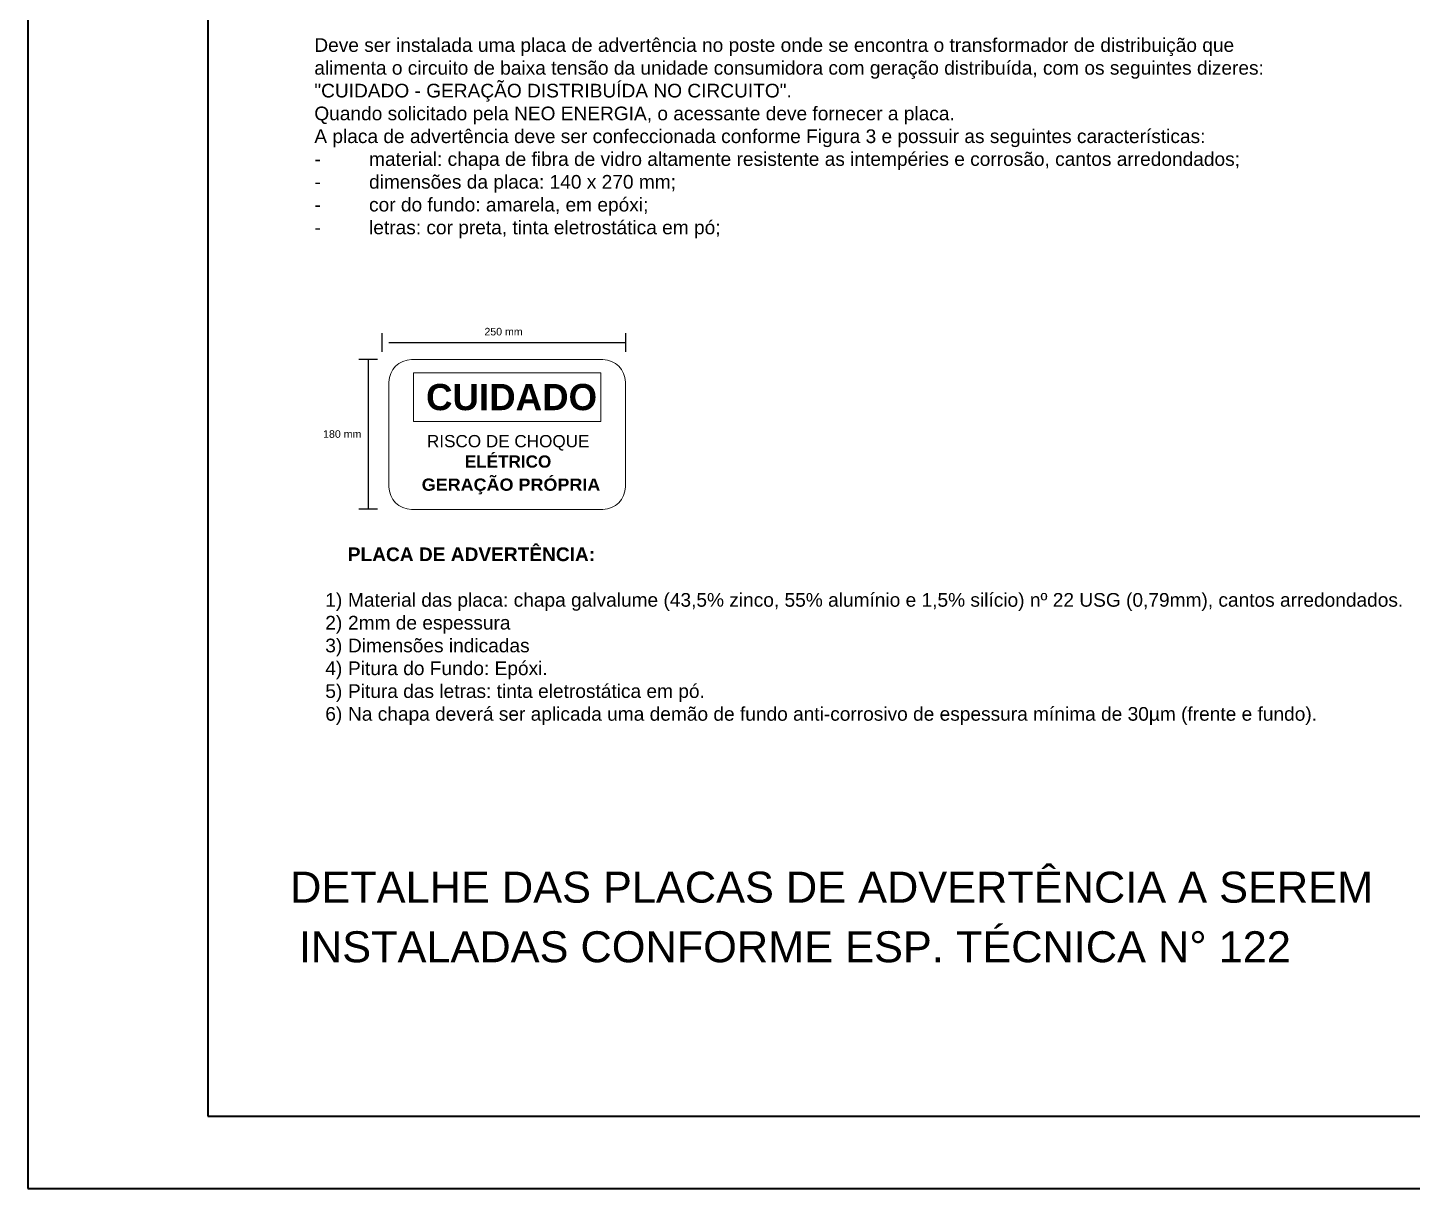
# Model space of a CAD drawing. Header units: millimetres. Extents: x 1668 to 2509, y 1340 to 2042.
# Drawn here: x 1667.5 to 1859.6, y 1340.1 to 1501.1 of the extents above; entities that cross this region are included whole.
import ezdxf

# ---------------------------------------------------------------- set-up
doc = ezdxf.new("R2010")
doc.units = ezdxf.units.MM
for name, color, linetype, lineweight in [('A2_TXT02', 2, 'Continuous', 20), ('DET-BASE', 7, 'Continuous', 18), ('PRANCHA EXT', 7, 'Continuous', 40), ('PRANCHA INT', 7, 'Continuous', 40), ('TEXTO QCARGAS 1', 7, 'Continuous', 15), ('TXT-02', 7, 'Continuous', 20)]:
    doc.layers.add(name, color=color, linetype=linetype, lineweight=lineweight)
doc.styles.add('arial', font='arial.ttf')
doc.styles.add('legenda$0$BB_ARIALBLACK', font='arial.ttf')
doc.styles.add('Style-Arial', font='arial.ttf')

# ---------------------------------------------------------------- blocks, each defined once
blk = doc.blocks.new('GERAÇ]AO PR[OPRIA')
at = {"layer": 'A2_TXT02', "ltscale": 0.0001}
for p, q in [((2055.095, 1169.43), (2061.163, 1169.43)), ((2054.378, 1165.394), (2054.378, 1168.713)), ((2061.88, 1168.713), (2061.88, 1165.394)), ((2061.163, 1164.677), (2055.095, 1164.677))]:
    blk.add_line(p, q, dxfattribs=at)
blk.add_lwpolyline([(2055.151, 1169.014), (2061.106, 1169.014), (2061.106, 1167.47), (2055.151, 1167.47)], close=True, dxfattribs=at)
for centre, start, end in [((2055.095, 1168.713), 90, 180), ((2061.163, 1168.713), 0, 90), ((2055.095, 1165.394), 180, 270), ((2061.163, 1165.394), 270, 0)]:
    blk.add_arc(centre, 0.717, start, end, dxfattribs=at)
at = {"layer": 'A2_TXT02', "ltscale": 0.0001, "insert": (2057.852, 1168.657), "char_height": 0.83267, "attachment_point": 1, "style": 'legenda$0$BB_ARIALBLACK'}
blk.add_mtext_dynamic_manual_height_columns('\\pxqc;{\\fArial|b1|i0|c0|p34;CUIDADO}', width=0.83267, gutter_width=610.553, heights=[0], dxfattribs=at)
at = {"layer": 'A2_TXT02', "color": 0, "ltscale": 0.0001, "char_height": 0.38858, "attachment_point": 1, "style": 'legenda$0$BB_ARIALBLACK'}
for s, width, insert in [('\\pi0.04467;RISCO DE CHOQUE \\P\\pi1.24592;{\\fArial|b1|i0|c0|p34;ELÉTRICO}', 5.17504, (2055.538, 1167.036)), ('{\\fArial|b1|i0|c0|p34;\\W1.05;GERAÇÃO PRÓPRIA}', 5.89729, (2055.416, 1165.655))]:
    blk.add_mtext_dynamic_manual_height_columns(s, width=width, gutter_width=610.553, heights=[0], dxfattribs=dict(at, insert=insert))

msp = doc.modelspace()

# ---------------------------------------------------------------- linework, layer by layer
at = {"color": 7}
for points in [[(1716.67, 1458.68), (1716.67, 1456.1)], [(1750.43, 1458.68), (1750.43, 1456.1)], [(1717.64, 1457.39), (1750.43, 1457.39)], [(1716.07, 1455.03), (1713.47, 1455.03)], [(1714.77, 1455.03), (1714.77, 1434.26)], [(1716.07, 1434.26), (1713.47, 1434.26)]]:
    msp.add_lwpolyline(points, dxfattribs=at)
at = {"layer": 'PRANCHA EXT'}
for p, q in [((1667.54, 1934.07), (1667.54, 1340.07)), ((1667.54, 1340.07), (2508.54, 1340.07))]:
    msp.add_line(p, q, dxfattribs=at)
at = {"layer": 'PRANCHA INT'}
for p, q in [((1692.54, 1924.07), (1692.54, 1350.07)), ((1692.54, 1350.07), (2498.54, 1350.07))]:
    msp.add_line(p, q, dxfattribs=at)

# ---------------------------------------------------------------- block references
at = {"layer": 'DET-BASE', "lineweight": 9, "xscale": 4.370384932420179, "yscale": 4.370384932420179, "zscale": 4.370384932420179}
msp.add_blockref('GERAÇ]AO PR[OPRIA', (-7260.78, -3655.83), dxfattribs=at)

# ---------------------------------------------------------------- texts
at = {"layer": 'TEXTO QCARGAS 1', "lineweight": 9, "style": 'Style-Arial'}
for s, p in [('DETALHE DAS PLACAS DE ADVERTÊNCIA A SEREM ', (1703.93, 1379.7)), ('INSTALADAS CONFORME ESP. TÉCNICA N° 122', (1705.15, 1371.43))]:
    msp.add_text(s, height=4.3001, dxfattribs=at).set_placement(p)
at = {"layer": 'TXT-02', "style": 'arial'}
for s, p in [('250 mm', (1730.88, 1458.38)), ('180 mm', (1708.51, 1444.18))]:
    msp.add_text(s, height=1.05, dxfattribs=at).set_placement(p)
at = {"layer": 'TXT-02', "attachment_point": 1, "style": 'arial'}
for s, width, gutter_width, heights, insert, char_height in [('Deve ser instalada uma placa de advertência no poste onde se encontra o transformador de distribuição que alimenta o circuito de baixa tensão da unidade consumidora com geração distribuída, com os seguintes dizeres: "CUIDADO - GERAÇÃO DISTRIBUÍDA NO CIRCUITO". \\PQuando solicitado pela NEO ENERGIA, o acessante deve fornecer a placa. \\PA placa de advertência deve ser confeccionada conforme Figura 3 e possuir as seguintes características: \\P-^Imaterial: chapa de fibra de vidro altamente resistente as intempéries e corrosão, cantos arredondados; \\P-^Idimensões da placa: 140 x 270 mm;  \\P-^Icor do fundo: amarela, em epóxi;  \\P-^Iletras: cor preta, tinta eletrostática em pó;  ', 132.8968, 6955.47, [8060.93], (1707.29, 1499.61), 1.8971), ('{\\fArial|b1|i0|c0|p34;                         \\H1.42856x; PLACA DE ADVERTÊNCIA:\\fArial|b0|i0|c0|p34;\\L\\P\\P\\pxi-2.37203,l10.2788,t10.2788,31.62707;\\l1)^IMaterial das placa: chapa galvalume (43,5% zinco, 55% alumínio e 1,5% silício) nº 22 USG (0,79mm), cantos arredondados.\\P2)^I2mm de espessura\\P3)^IDimensões indicadas\\P4)^IPitura do Fundo: Epóxi.\\P5)^IPitura das letras: tinta eletrostática em pó.\\P6)^INa chapa deverá ser aplicada uma demão de fundo anti-corrosivo de espessura mínima de 30µm (frente e fundo).}', 152.3398, 0.447, [0], (1698.31, 1428.97), 1.32798)]:
    msp.add_mtext_dynamic_manual_height_columns(s, width=width, gutter_width=gutter_width, heights=heights, dxfattribs=dict(at, insert=insert, char_height=char_height))

doc.saveas('drawing.dxf')
